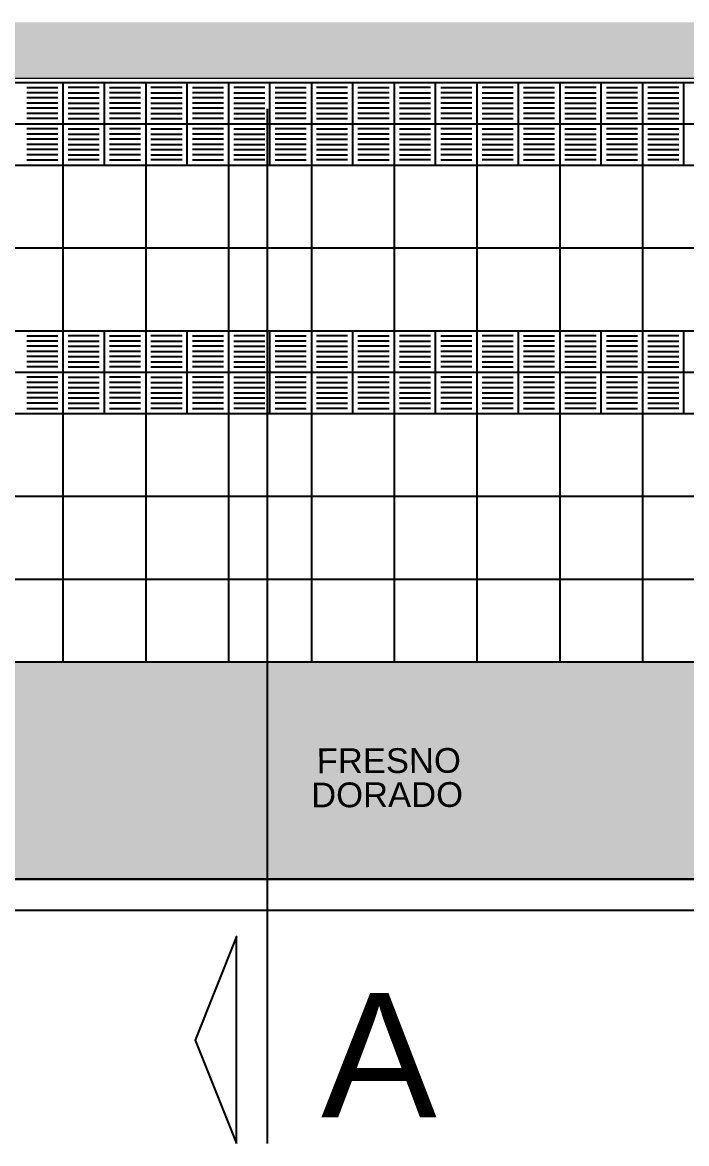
# Model space of a CAD drawing. Header units: inches. Extents: x -309 to 190, y -1585 to -1350.
# Drawn here: x -223.49 to -220.28, y -1424.54 to -1419.12 of the extents above; entities that cross this region are included whole.
import ezdxf
from ezdxf.enums import TextEntityAlignment as Align

# ---------------------------------------------------------------- set-up
doc = ezdxf.new("R2010")
doc.units = ezdxf.units.IN
doc.header["$MEASUREMENT"] = 0
doc.linetypes.add('CENTER2', pattern=[1.125, 0.75, -0.125, 0.125, -0.125])
doc.linetypes.add('HIDDEN', pattern=[0.375, 0.25, -0.125])
for name, color, linetype in [('10-TEXTO', 9, 'CONTINUOUS'), ('CIEGOS', 9, 'CONTINUOUS'), ('DET', 9, 'CONTINUOUS'), ('lm', 9, 'HIDDEN'), ('NO VIDENTES', 9, 'CONTINUOUS'), ('REVOQUE', 9, 'CONTINUOUS'), ('TEXT-MUROS', 9, 'CONTINUOUS'), ('V2', 9, 'CONTINUOUS')]:
    doc.layers.add(name, color=color, linetype=linetype)
doc.layers.add('MURO 27', color=9, linetype='CONTINUOUS', lineweight=9)
doc.styles.add('ARIAL', font='arial.ttf', dxfattribs={"height": 0.225})
doc.styles.add('ROMANS', font='arial.ttf')

msp = doc.modelspace()

# ---------------------------------------------------------------- hatches: boundary and pattern name
at = {"layer": 'DET'}
h = msp.add_hatch(dxfattribs=at)
h.set_pattern_fill('AR-CONC', color=256, scale=0.04, style=0)
h.set_pattern_definition([(50, (136.40562, -1134.24455), (0.28690407, -0.02510085), [0.03, -0.33]), (355, (136.40562, -1134.24455), (-0.05550053, 0.30087685), [0.024, -0.264]), (100.451444, (136.42953, -1134.24665), (0.23140354, 0.275776), [0.02549608, -0.28045684]), (46.1842, (136.40562, -1134.16455), (0.42689653, -0.0662077), [0.045, -0.495]), (96.63564, (136.4412, -1134.17007), (0.37386478, 0.38964744), [0.03824414, -0.4206855]), (351.18416, (136.4056, -1134.16455), (0.37386478, 0.38964744), [0.036, -0.396]), (21, (136.44562, -1134.18455), (0.23876282, -0.16104756), [0.03, -0.33]), (326, (136.44562, -1134.18455), (0.09732613, 0.29006002), [0.024, -0.264]), (71.451445, (136.46552, -1134.19797), (0.33608895, 0.12901246), [0.02549608, -0.28045684]), (37.5, (136.40562, -1134.24455), (0.004863942, 0.133157542), [0, -0.2608, 0, -0.268, 0, -0.265]), (7.5, (136.40562, -1134.24455), (0.105227815, 0.157764685), [0, -0.1528, 0, -0.2548, 0, -0.101]), (327.5, (136.31642, -1134.24455), (0.213528974, -0.009021949), [0, -0.1, 0, -0.312, 0, -0.414]), (317.5, (136.27642, -1134.24455), (0.23327447, 0.04004199), [0, -0.13, 0, -0.2072, 0, -0.294])])
h.paths.add_polyline_path([(-239.6918, -1422.2082), (-239.6918, -1423.2582), (-212.4918, -1423.2582), (-212.4918, -1422.2082)])
at = {"layer": 'MURO 27'}
h = msp.add_hatch(color=256, dxfattribs=at)
h.paths.add_polyline_path([(-206.8918, -1375.3082), (-211.4118, -1375.3082), (-211.4118, -1375.5782), (-208.6918, -1375.5782), (-208.6918, -1379.1682), (-208.4218, -1379.1682), (-208.4218, -1375.5782), (-206.8918, -1375.5782)])
h.paths.add_polyline_path([(-204.0482, -1375.6497), (-204.3067, -1375.5715), (-204.5294, -1376.3082), (-206.1218, -1376.3082), (-206.1218, -1375.3082), (-206.6218, -1375.3082), (-206.6218, -1375.5782), (-206.3918, -1375.5782), (-206.3918, -1376.3082), (-206.6218, -1376.3082), (-206.6218, -1375.9682), (-206.8918, -1375.9682), (-206.8918, -1378.8982), (-207.5818, -1378.8982), (-207.5818, -1379.1682), (-206.8918, -1379.1682), (-206.8918, -1378.9882), (-206.6218, -1378.9882), (-206.6218, -1376.5782), (-204.329, -1376.5782)])
h.paths.add_polyline_path([(-203.7499, -1375.4578), (-203.8281, -1375.7163), (-192.2851, -1379.2072), (-192.2851, -1379.1382), (-192.2261, -1378.943)])
h.paths.add_polyline_path([(-191.707, -1379.0999), (-191.7851, -1379.3584), (-184.6557, -1381.5145), (-184.5775, -1381.2561)])
h.paths.add_polyline_path([(-184.2118, -1381.8667), (-184.4818, -1381.8667), (-184.4818, -1383.6882), (-184.2118, -1383.6882)])
h.paths.add_polyline_path([(-184.2118, -1383.8882), (-184.4818, -1383.8882), (-184.4818, -1389.5882), (-184.2118, -1389.5882)])
h.paths.add_polyline_path([(-184.2118, -1389.7882), (-184.4818, -1389.7882), (-184.4818, -1395.4882), (-184.2118, -1395.4882)])
h.paths.add_polyline_path([(-184.2118, -1395.6882), (-184.4818, -1395.6882), (-184.4818, -1398.7382), (-184.2118, -1398.7382)])
h.paths.add_polyline_path([(-184.2118, -1399.9782), (-184.4818, -1399.9782), (-184.4818, -1401.2382), (-184.2118, -1401.2382)])
h.paths.add_polyline_path([(-184.2118, -1413.5382), (-184.4818, -1413.5382), (-184.4818, -1419.1182), (-184.2118, -1419.1182)])
h.paths.add_polyline_path([(-184.2118, -1410.6582), (-184.4818, -1410.6582), (-184.4818, -1410.8982), (-184.2118, -1410.8982)])
h.paths.add_polyline_path([(-199.2985, -1419.1182), (-206.0818, -1419.1182), (-206.0818, -1419.3882), (-199.2985, -1419.3882)])
h.paths.add_polyline_path([(-207.1218, -1419.1182), (-234.1018, -1419.1182), (-234.1018, -1419.3882), (-207.1218, -1419.3882)])
h.paths.add_polyline_path([(-192.0152, -1419.1182), (-198.7985, -1419.1182), (-198.7985, -1419.3882), (-192.0152, -1419.3882)])
h.paths.add_polyline_path([(-184.7118, -1419.1182), (-191.5152, -1419.1182), (-191.5152, -1419.3882), (-184.7118, -1419.3882)])
h.paths.add_polyline_path([(-234.3318, -1413.5382), (-234.6018, -1413.5382), (-234.6018, -1419.1182), (-234.3318, -1419.1182)])
h.paths.add_polyline_path([(-234.3318, -1407.6382), (-234.6018, -1407.6382), (-234.6018, -1413.0382), (-234.3318, -1413.0382)])
h.paths.add_polyline_path([(-234.3318, -1401.7382), (-234.6018, -1401.7382), (-234.6018, -1407.1382), (-234.3318, -1407.1382)])
h.paths.add_polyline_path([(-234.3318, -1398.0282), (-234.6018, -1398.0282), (-234.6018, -1401.2382), (-234.3318, -1401.2382)])
h.paths.add_polyline_path([(-234.3318, -1384.0382), (-234.6018, -1384.0382), (-234.6018, -1389.4382), (-234.3318, -1389.4382)])
h.paths.add_polyline_path([(-234.3318, -1389.9382), (-234.6018, -1389.9382), (-234.6018, -1395.3382), (-234.3318, -1395.3382)])
h.paths.add_polyline_path([(-234.3318, -1379.3782), (-234.6018, -1379.3782), (-234.6018, -1382.0482), (-234.3318, -1382.0482)])
h.paths.add_polyline_path([(-234.3318, -1382.5882), (-234.6018, -1382.5882), (-234.6018, -1383.5382), (-234.3318, -1383.5382)])
h.paths.add_polyline_path([(-206.6218, -1389.9382), (-206.8918, -1389.9382), (-206.8918, -1395.3382), (-206.6218, -1395.3382)])
h.paths.add_polyline_path([(-206.6218, -1384.0382), (-206.8918, -1384.0382), (-206.8918, -1389.4382), (-206.6218, -1389.4382)])
h.paths.add_polyline_path([(-206.6218, -1379.4882), (-206.8918, -1379.4882), (-206.8918, -1383.5382), (-206.6218, -1383.5382)])
h.paths.add_polyline_path([(-206.6218, -1398.0282), (-206.8918, -1398.0282), (-206.8918, -1401.2382), (-206.6218, -1401.2382)])
h.paths.add_polyline_path([(-206.6218, -1401.7382), (-206.8918, -1401.7382), (-206.8918, -1407.1382), (-206.6218, -1407.1382)])
h.paths.add_polyline_path([(-206.6218, -1407.6382), (-206.8918, -1407.6382), (-206.8918, -1407.7482), (-206.6218, -1407.7482)])

# ---------------------------------------------------------------- linework, layer by layer
at = {"layer": 'CIEGOS'}
for points in [[(-264.4918, -1419.4082), (-172.9718, -1419.4082)], [(-264.6577, -1419.8082), (-172.8062, -1419.8082)], [(-264.9895, -1420.6082), (-172.4742, -1420.6082)], [(-264.9895, -1420.6082), (-172.4742, -1420.6082)], [(-265.1553, -1421.0082), (-172.3084, -1421.0082)], [(-265.1553, -1421.0082), (-172.3084, -1421.0082)]]:
    msp.add_lwpolyline(points, dxfattribs=at)
at = {"layer": 'DET'}
for points in [[(-223.2918, -1419.4082), (-223.2918, -1422.2082)], [(-223.0918, -1419.8082), (-223.0918, -1419.4082)], [(-222.8918, -1419.4082), (-222.8918, -1422.2082)], [(-222.6918, -1419.8082), (-222.6918, -1419.4082)], [(-222.4918, -1419.4082), (-222.4918, -1422.2082)], [(-222.2918, -1419.8082), (-222.2918, -1419.4082)], [(-222.0918, -1419.4082), (-222.0918, -1422.2082)], [(-221.8918, -1419.8082), (-221.8918, -1419.4082)], [(-221.6918, -1419.4082), (-221.6918, -1422.2082)], [(-221.4918, -1419.8082), (-221.4918, -1419.4082)], [(-221.2918, -1419.4082), (-221.2918, -1422.2082)], [(-221.0918, -1419.8082), (-221.0918, -1419.4082)], [(-220.8918, -1419.4082), (-220.8918, -1422.2082)], [(-220.6918, -1419.8082), (-220.6918, -1419.4082)], [(-220.4918, -1419.4082), (-220.4918, -1422.2082)], [(-220.2918, -1419.8082), (-220.2918, -1419.4082)], [(-264.5748, -1419.6082), (-172.889, -1419.6082)], [(-264.8236, -1420.2082), (-172.6405, -1420.2082)], [(-264.8236, -1420.2082), (-172.6405, -1420.2082)], [(-223.0918, -1421.0082), (-223.0918, -1420.6082)], [(-222.6918, -1421.0082), (-222.6918, -1420.6082)], [(-222.2918, -1421.0082), (-222.2918, -1420.6082)], [(-221.8918, -1421.0082), (-221.8918, -1420.6082)], [(-221.4918, -1421.0082), (-221.4918, -1420.6082)], [(-221.0918, -1421.0082), (-221.0918, -1420.6082)], [(-220.6918, -1421.0082), (-220.6918, -1420.6082)], [(-220.2918, -1421.0082), (-220.2918, -1420.6082)], [(-265.0724, -1420.8082), (-172.3914, -1420.8082)], [(-265.0724, -1420.8082), (-172.3914, -1420.8082)], [(-265.3212, -1421.4082), (-172.1425, -1421.4082)], [(-265.3212, -1421.4082), (-172.1425, -1421.4082)], [(-265.4871, -1421.8082), (-171.9766, -1421.8082)], [(-265.4871, -1421.8082), (-171.9766, -1421.8082)], [(-265.653, -1422.2082), (-171.8107, -1422.2082)]]:
    msp.add_lwpolyline(points, dxfattribs=at)
at = {"layer": 'lm', "linetype": 'CENTER2'}
msp.add_line((-265.8046, -1419.4082), (-171.4579, -1419.4082), dxfattribs=at)
msp.add_line((-265.8046, -1419.4082), (-171.4579, -1419.4082), dxfattribs=at)
at = {"layer": 'MURO 27'}
msp.add_lwpolyline([(-234.6018, -1398.0282), (-234.6018, -1419.3882), (-206.6218, -1419.3882), (-206.6218, -1415.2582)], dxfattribs=at)
at = {"layer": 'NO VIDENTES'}
for p, q in [((-223.4668, -1419.4332), (-223.3168, -1419.4332)), ((-223.1168, -1419.4332), (-223.2668, -1419.4332)), ((-223.0668, -1419.4332), (-222.9168, -1419.4332)), ((-222.7168, -1419.4332), (-222.8668, -1419.4332)), ((-222.6668, -1419.4332), (-222.5168, -1419.4332)), ((-222.3168, -1419.4332), (-222.4668, -1419.4332)), ((-222.2668, -1419.4332), (-222.1168, -1419.4332)), ((-221.9168, -1419.4332), (-222.0668, -1419.4332)), ((-221.8668, -1419.4332), (-221.7168, -1419.4332)), ((-221.5168, -1419.4332), (-221.6668, -1419.4332)), ((-221.4668, -1419.4332), (-221.3168, -1419.4332)), ((-221.1168, -1419.4332), (-221.2668, -1419.4332)), ((-221.0668, -1419.4332), (-220.9168, -1419.4332)), ((-220.7168, -1419.4332), (-220.8668, -1419.4332)), ((-220.6668, -1419.4332), (-220.5168, -1419.4332)), ((-220.3168, -1419.4332), (-220.4668, -1419.4332)), ((-223.3168, -1419.4582), (-223.4668, -1419.4582)), ((-223.3168, -1419.4832), (-223.4668, -1419.4832)), ((-223.2668, -1419.4582), (-223.1168, -1419.4582)), ((-223.2668, -1419.4832), (-223.1168, -1419.4832)), ((-222.9168, -1419.4582), (-223.0668, -1419.4582)), ((-222.9168, -1419.4832), (-223.0668, -1419.4832)), ((-222.8668, -1419.4582), (-222.7168, -1419.4582)), ((-222.8668, -1419.4832), (-222.7168, -1419.4832)), ((-222.5168, -1419.4582), (-222.6668, -1419.4582)), ((-222.5168, -1419.4832), (-222.6668, -1419.4832)), ((-222.4668, -1419.4582), (-222.3168, -1419.4582)), ((-222.4668, -1419.4832), (-222.3168, -1419.4832)), ((-222.1168, -1419.4582), (-222.2668, -1419.4582)), ((-222.1168, -1419.4832), (-222.2668, -1419.4832)), ((-222.0668, -1419.4582), (-221.9168, -1419.4582)), ((-222.0668, -1419.4832), (-221.9168, -1419.4832)), ((-221.7168, -1419.4582), (-221.8668, -1419.4582)), ((-221.7168, -1419.4832), (-221.8668, -1419.4832)), ((-221.6668, -1419.4582), (-221.5168, -1419.4582)), ((-221.6668, -1419.4832), (-221.5168, -1419.4832)), ((-221.3168, -1419.4582), (-221.4668, -1419.4582)), ((-221.3168, -1419.4832), (-221.4668, -1419.4832)), ((-221.2668, -1419.4582), (-221.1168, -1419.4582)), ((-221.2668, -1419.4832), (-221.1168, -1419.4832)), ((-220.9168, -1419.4582), (-221.0668, -1419.4582)), ((-220.9168, -1419.4832), (-221.0668, -1419.4832)), ((-220.8668, -1419.4582), (-220.7168, -1419.4582)), ((-220.8668, -1419.4832), (-220.7168, -1419.4832)), ((-220.5168, -1419.4582), (-220.6668, -1419.4582)), ((-220.5168, -1419.4832), (-220.6668, -1419.4832)), ((-220.4668, -1419.4582), (-220.3168, -1419.4582)), ((-220.4668, -1419.4832), (-220.3168, -1419.4832)), ((-223.3168, -1419.5082), (-223.4668, -1419.5082)), ((-223.3168, -1419.5332), (-223.4668, -1419.5332)), ((-223.2668, -1419.5082), (-223.1168, -1419.5082)), ((-223.2668, -1419.5332), (-223.1168, -1419.5332)), ((-222.9168, -1419.5082), (-223.0668, -1419.5082)), ((-222.9168, -1419.5332), (-223.0668, -1419.5332)), ((-222.8668, -1419.5082), (-222.7168, -1419.5082)), ((-222.8668, -1419.5332), (-222.7168, -1419.5332)), ((-222.5168, -1419.5082), (-222.6668, -1419.5082)), ((-222.5168, -1419.5332), (-222.6668, -1419.5332)), ((-222.4668, -1419.5082), (-222.3168, -1419.5082)), ((-222.4668, -1419.5332), (-222.3168, -1419.5332)), ((-222.1168, -1419.5082), (-222.2668, -1419.5082)), ((-222.1168, -1419.5332), (-222.2668, -1419.5332)), ((-222.0668, -1419.5082), (-221.9168, -1419.5082)), ((-222.0668, -1419.5332), (-221.9168, -1419.5332)), ((-221.7168, -1419.5082), (-221.8668, -1419.5082)), ((-221.7168, -1419.5332), (-221.8668, -1419.5332)), ((-221.6668, -1419.5082), (-221.5168, -1419.5082)), ((-221.6668, -1419.5332), (-221.5168, -1419.5332)), ((-221.3168, -1419.5082), (-221.4668, -1419.5082)), ((-221.3168, -1419.5332), (-221.4668, -1419.5332)), ((-221.2668, -1419.5082), (-221.1168, -1419.5082)), ((-221.2668, -1419.5332), (-221.1168, -1419.5332)), ((-220.9168, -1419.5082), (-221.0668, -1419.5082)), ((-220.9168, -1419.5332), (-221.0668, -1419.5332)), ((-220.8668, -1419.5082), (-220.7168, -1419.5082)), ((-220.8668, -1419.5332), (-220.7168, -1419.5332)), ((-220.5168, -1419.5082), (-220.6668, -1419.5082)), ((-220.5168, -1419.5332), (-220.6668, -1419.5332)), ((-220.4668, -1419.5082), (-220.3168, -1419.5082)), ((-220.4668, -1419.5332), (-220.3168, -1419.5332)), ((-223.3168, -1419.5582), (-223.4668, -1419.5582)), ((-223.3168, -1419.5832), (-223.4668, -1419.5832)), ((-223.2668, -1419.5582), (-223.1168, -1419.5582)), ((-223.2668, -1419.5832), (-223.1168, -1419.5832)), ((-222.9168, -1419.5582), (-223.0668, -1419.5582)), ((-222.9168, -1419.5832), (-223.0668, -1419.5832)), ((-222.8668, -1419.5582), (-222.7168, -1419.5582)), ((-222.8668, -1419.5832), (-222.7168, -1419.5832)), ((-222.5168, -1419.5582), (-222.6668, -1419.5582)), ((-222.5168, -1419.5832), (-222.6668, -1419.5832)), ((-222.4668, -1419.5582), (-222.3168, -1419.5582)), ((-222.4668, -1419.5832), (-222.3168, -1419.5832)), ((-222.1168, -1419.5582), (-222.2668, -1419.5582)), ((-222.1168, -1419.5832), (-222.2668, -1419.5832)), ((-222.0668, -1419.5582), (-221.9168, -1419.5582)), ((-222.0668, -1419.5832), (-221.9168, -1419.5832)), ((-221.7168, -1419.5582), (-221.8668, -1419.5582)), ((-221.7168, -1419.5832), (-221.8668, -1419.5832)), ((-221.6668, -1419.5582), (-221.5168, -1419.5582)), ((-221.6668, -1419.5832), (-221.5168, -1419.5832)), ((-221.3168, -1419.5582), (-221.4668, -1419.5582)), ((-221.3168, -1419.5832), (-221.4668, -1419.5832)), ((-221.2668, -1419.5582), (-221.1168, -1419.5582)), ((-221.2668, -1419.5832), (-221.1168, -1419.5832)), ((-220.9168, -1419.5582), (-221.0668, -1419.5582)), ((-220.9168, -1419.5832), (-221.0668, -1419.5832)), ((-220.8668, -1419.5582), (-220.7168, -1419.5582)), ((-220.8668, -1419.5832), (-220.7168, -1419.5832)), ((-220.5168, -1419.5582), (-220.6668, -1419.5582)), ((-220.5168, -1419.5832), (-220.6668, -1419.5832)), ((-220.4668, -1419.5582), (-220.3168, -1419.5582)), ((-220.4668, -1419.5832), (-220.3168, -1419.5832)), ((-223.3168, -1419.6332), (-223.4668, -1419.6332)), ((-223.3168, -1419.6582), (-223.4668, -1419.6582)), ((-223.2668, -1419.6332), (-223.1168, -1419.6332)), ((-223.2668, -1419.6582), (-223.1168, -1419.6582)), ((-222.9168, -1419.6332), (-223.0668, -1419.6332)), ((-222.9168, -1419.6582), (-223.0668, -1419.6582)), ((-222.8668, -1419.6332), (-222.7168, -1419.6332)), ((-222.8668, -1419.6582), (-222.7168, -1419.6582)), ((-222.5168, -1419.6332), (-222.6668, -1419.6332)), ((-222.5168, -1419.6582), (-222.6668, -1419.6582)), ((-222.4668, -1419.6332), (-222.3168, -1419.6332)), ((-222.4668, -1419.6582), (-222.3168, -1419.6582)), ((-222.1168, -1419.6332), (-222.2668, -1419.6332)), ((-222.1168, -1419.6582), (-222.2668, -1419.6582)), ((-222.0668, -1419.6332), (-221.9168, -1419.6332)), ((-222.0668, -1419.6582), (-221.9168, -1419.6582)), ((-221.7168, -1419.6332), (-221.8668, -1419.6332)), ((-221.7168, -1419.6582), (-221.8668, -1419.6582)), ((-221.6668, -1419.6332), (-221.5168, -1419.6332)), ((-221.6668, -1419.6582), (-221.5168, -1419.6582)), ((-221.3168, -1419.6332), (-221.4668, -1419.6332)), ((-221.3168, -1419.6582), (-221.4668, -1419.6582)), ((-221.2668, -1419.6332), (-221.1168, -1419.6332)), ((-221.2668, -1419.6582), (-221.1168, -1419.6582)), ((-220.9168, -1419.6332), (-221.0668, -1419.6332)), ((-220.9168, -1419.6582), (-221.0668, -1419.6582)), ((-220.8668, -1419.6332), (-220.7168, -1419.6332)), ((-220.8668, -1419.6582), (-220.7168, -1419.6582)), ((-220.5168, -1419.6332), (-220.6668, -1419.6332)), ((-220.5168, -1419.6582), (-220.6668, -1419.6582)), ((-220.4668, -1419.6332), (-220.3168, -1419.6332)), ((-220.4668, -1419.6582), (-220.3168, -1419.6582)), ((-223.3168, -1419.6832), (-223.4668, -1419.6832)), ((-223.3168, -1419.7082), (-223.4668, -1419.7082)), ((-223.2668, -1419.6832), (-223.1168, -1419.6832)), ((-223.2668, -1419.7082), (-223.1168, -1419.7082)), ((-222.9168, -1419.6832), (-223.0668, -1419.6832)), ((-222.9168, -1419.7082), (-223.0668, -1419.7082)), ((-222.8668, -1419.6832), (-222.7168, -1419.6832)), ((-222.8668, -1419.7082), (-222.7168, -1419.7082)), ((-222.5168, -1419.6832), (-222.6668, -1419.6832)), ((-222.5168, -1419.7082), (-222.6668, -1419.7082)), ((-222.4668, -1419.6832), (-222.3168, -1419.6832)), ((-222.4668, -1419.7082), (-222.3168, -1419.7082)), ((-222.1168, -1419.6832), (-222.2668, -1419.6832)), ((-222.1168, -1419.7082), (-222.2668, -1419.7082)), ((-222.0668, -1419.6832), (-221.9168, -1419.6832)), ((-222.0668, -1419.7082), (-221.9168, -1419.7082)), ((-221.7168, -1419.6832), (-221.8668, -1419.6832)), ((-221.7168, -1419.7082), (-221.8668, -1419.7082)), ((-221.6668, -1419.6832), (-221.5168, -1419.6832)), ((-221.6668, -1419.7082), (-221.5168, -1419.7082)), ((-221.3168, -1419.6832), (-221.4668, -1419.6832)), ((-221.3168, -1419.7082), (-221.4668, -1419.7082)), ((-221.2668, -1419.6832), (-221.1168, -1419.6832)), ((-221.2668, -1419.7082), (-221.1168, -1419.7082)), ((-220.9168, -1419.6832), (-221.0668, -1419.6832)), ((-220.9168, -1419.7082), (-221.0668, -1419.7082)), ((-220.8668, -1419.6832), (-220.7168, -1419.6832)), ((-220.8668, -1419.7082), (-220.7168, -1419.7082)), ((-220.5168, -1419.6832), (-220.6668, -1419.6832)), ((-220.5168, -1419.7082), (-220.6668, -1419.7082)), ((-220.4668, -1419.6832), (-220.3168, -1419.6832)), ((-220.4668, -1419.7082), (-220.3168, -1419.7082)), ((-223.3168, -1419.7332), (-223.4668, -1419.7332)), ((-223.3168, -1419.7582), (-223.4668, -1419.7582)), ((-223.2668, -1419.7332), (-223.1168, -1419.7332)), ((-223.2668, -1419.7582), (-223.1168, -1419.7582)), ((-222.9168, -1419.7332), (-223.0668, -1419.7332)), ((-222.9168, -1419.7582), (-223.0668, -1419.7582)), ((-222.8668, -1419.7332), (-222.7168, -1419.7332)), ((-222.8668, -1419.7582), (-222.7168, -1419.7582)), ((-222.5168, -1419.7332), (-222.6668, -1419.7332)), ((-222.5168, -1419.7582), (-222.6668, -1419.7582)), ((-222.4668, -1419.7332), (-222.3168, -1419.7332)), ((-222.4668, -1419.7582), (-222.3168, -1419.7582)), ((-222.1168, -1419.7332), (-222.2668, -1419.7332)), ((-222.1168, -1419.7582), (-222.2668, -1419.7582)), ((-222.0668, -1419.7332), (-221.9168, -1419.7332)), ((-222.0668, -1419.7582), (-221.9168, -1419.7582)), ((-221.7168, -1419.7332), (-221.8668, -1419.7332)), ((-221.7168, -1419.7582), (-221.8668, -1419.7582)), ((-221.6668, -1419.7332), (-221.5168, -1419.7332)), ((-221.6668, -1419.7582), (-221.5168, -1419.7582)), ((-221.3168, -1419.7332), (-221.4668, -1419.7332)), ((-221.3168, -1419.7582), (-221.4668, -1419.7582)), ((-221.2668, -1419.7332), (-221.1168, -1419.7332)), ((-221.2668, -1419.7582), (-221.1168, -1419.7582)), ((-220.9168, -1419.7332), (-221.0668, -1419.7332)), ((-220.9168, -1419.7582), (-221.0668, -1419.7582)), ((-220.8668, -1419.7332), (-220.7168, -1419.7332)), ((-220.8668, -1419.7582), (-220.7168, -1419.7582)), ((-220.5168, -1419.7332), (-220.6668, -1419.7332)), ((-220.5168, -1419.7582), (-220.6668, -1419.7582)), ((-220.4668, -1419.7332), (-220.3168, -1419.7332)), ((-220.4668, -1419.7582), (-220.3168, -1419.7582)), ((-223.4668, -1419.7832), (-223.3168, -1419.7832)), ((-223.1168, -1419.7832), (-223.2668, -1419.7832)), ((-223.0668, -1419.7832), (-222.9168, -1419.7832)), ((-222.7168, -1419.7832), (-222.8668, -1419.7832)), ((-222.6668, -1419.7832), (-222.5168, -1419.7832)), ((-222.3168, -1419.7832), (-222.4668, -1419.7832)), ((-222.2668, -1419.7832), (-222.1168, -1419.7832)), ((-221.9168, -1419.7832), (-222.0668, -1419.7832)), ((-221.8668, -1419.7832), (-221.7168, -1419.7832)), ((-221.5168, -1419.7832), (-221.6668, -1419.7832)), ((-221.4668, -1419.7832), (-221.3168, -1419.7832)), ((-221.1168, -1419.7832), (-221.2668, -1419.7832)), ((-221.0668, -1419.7832), (-220.9168, -1419.7832)), ((-220.7168, -1419.7832), (-220.8668, -1419.7832)), ((-220.6668, -1419.7832), (-220.5168, -1419.7832)), ((-220.3168, -1419.7832), (-220.4668, -1419.7832)), ((-223.4668, -1420.6332), (-223.3168, -1420.6332)), ((-223.1168, -1420.6332), (-223.2668, -1420.6332)), ((-223.0668, -1420.6332), (-222.9168, -1420.6332)), ((-222.7168, -1420.6332), (-222.8668, -1420.6332)), ((-222.6668, -1420.6332), (-222.5168, -1420.6332)), ((-222.3168, -1420.6332), (-222.4668, -1420.6332)), ((-222.2668, -1420.6332), (-222.1168, -1420.6332)), ((-221.9168, -1420.6332), (-222.0668, -1420.6332)), ((-221.8668, -1420.6332), (-221.7168, -1420.6332)), ((-221.5168, -1420.6332), (-221.6668, -1420.6332)), ((-221.4668, -1420.6332), (-221.3168, -1420.6332)), ((-221.1168, -1420.6332), (-221.2668, -1420.6332)), ((-221.0668, -1420.6332), (-220.9168, -1420.6332)), ((-220.7168, -1420.6332), (-220.8668, -1420.6332)), ((-220.6668, -1420.6332), (-220.5168, -1420.6332)), ((-220.3168, -1420.6332), (-220.4668, -1420.6332)), ((-223.3168, -1420.6582), (-223.4668, -1420.6582)), ((-223.3168, -1420.6832), (-223.4668, -1420.6832)), ((-223.2668, -1420.6582), (-223.1168, -1420.6582)), ((-223.2668, -1420.6832), (-223.1168, -1420.6832)), ((-222.9168, -1420.6582), (-223.0668, -1420.6582)), ((-222.9168, -1420.6832), (-223.0668, -1420.6832)), ((-222.8668, -1420.6582), (-222.7168, -1420.6582)), ((-222.8668, -1420.6832), (-222.7168, -1420.6832)), ((-222.5168, -1420.6582), (-222.6668, -1420.6582)), ((-222.5168, -1420.6832), (-222.6668, -1420.6832)), ((-222.4668, -1420.6582), (-222.3168, -1420.6582)), ((-222.4668, -1420.6832), (-222.3168, -1420.6832)), ((-222.1168, -1420.6582), (-222.2668, -1420.6582)), ((-222.1168, -1420.6832), (-222.2668, -1420.6832)), ((-222.0668, -1420.6582), (-221.9168, -1420.6582)), ((-222.0668, -1420.6832), (-221.9168, -1420.6832)), ((-221.7168, -1420.6582), (-221.8668, -1420.6582)), ((-221.7168, -1420.6832), (-221.8668, -1420.6832)), ((-221.6668, -1420.6582), (-221.5168, -1420.6582)), ((-221.6668, -1420.6832), (-221.5168, -1420.6832)), ((-221.3168, -1420.6582), (-221.4668, -1420.6582)), ((-221.3168, -1420.6832), (-221.4668, -1420.6832)), ((-221.2668, -1420.6582), (-221.1168, -1420.6582)), ((-221.2668, -1420.6832), (-221.1168, -1420.6832)), ((-220.9168, -1420.6582), (-221.0668, -1420.6582)), ((-220.9168, -1420.6832), (-221.0668, -1420.6832)), ((-220.8668, -1420.6582), (-220.7168, -1420.6582)), ((-220.8668, -1420.6832), (-220.7168, -1420.6832)), ((-220.5168, -1420.6582), (-220.6668, -1420.6582)), ((-220.5168, -1420.6832), (-220.6668, -1420.6832)), ((-220.4668, -1420.6582), (-220.3168, -1420.6582)), ((-220.4668, -1420.6832), (-220.3168, -1420.6832)), ((-223.3168, -1420.7082), (-223.4668, -1420.7082)), ((-223.3168, -1420.7332), (-223.4668, -1420.7332)), ((-223.2668, -1420.7082), (-223.1168, -1420.7082)), ((-223.2668, -1420.7332), (-223.1168, -1420.7332)), ((-222.9168, -1420.7082), (-223.0668, -1420.7082)), ((-222.9168, -1420.7332), (-223.0668, -1420.7332)), ((-222.8668, -1420.7082), (-222.7168, -1420.7082)), ((-222.8668, -1420.7332), (-222.7168, -1420.7332)), ((-222.5168, -1420.7082), (-222.6668, -1420.7082)), ((-222.5168, -1420.7332), (-222.6668, -1420.7332)), ((-222.4668, -1420.7082), (-222.3168, -1420.7082)), ((-222.4668, -1420.7332), (-222.3168, -1420.7332)), ((-222.1168, -1420.7082), (-222.2668, -1420.7082)), ((-222.1168, -1420.7332), (-222.2668, -1420.7332)), ((-222.0668, -1420.7082), (-221.9168, -1420.7082)), ((-222.0668, -1420.7332), (-221.9168, -1420.7332)), ((-221.7168, -1420.7082), (-221.8668, -1420.7082)), ((-221.7168, -1420.7332), (-221.8668, -1420.7332)), ((-221.6668, -1420.7082), (-221.5168, -1420.7082)), ((-221.6668, -1420.7332), (-221.5168, -1420.7332)), ((-221.3168, -1420.7082), (-221.4668, -1420.7082)), ((-221.3168, -1420.7332), (-221.4668, -1420.7332)), ((-221.2668, -1420.7082), (-221.1168, -1420.7082)), ((-221.2668, -1420.7332), (-221.1168, -1420.7332)), ((-220.9168, -1420.7082), (-221.0668, -1420.7082)), ((-220.9168, -1420.7332), (-221.0668, -1420.7332)), ((-220.8668, -1420.7082), (-220.7168, -1420.7082)), ((-220.8668, -1420.7332), (-220.7168, -1420.7332)), ((-220.5168, -1420.7082), (-220.6668, -1420.7082)), ((-220.5168, -1420.7332), (-220.6668, -1420.7332)), ((-220.4668, -1420.7082), (-220.3168, -1420.7082)), ((-220.4668, -1420.7332), (-220.3168, -1420.7332)), ((-223.3168, -1420.7582), (-223.4668, -1420.7582)), ((-223.3168, -1420.7832), (-223.4668, -1420.7832)), ((-223.2668, -1420.7582), (-223.1168, -1420.7582)), ((-223.2668, -1420.7832), (-223.1168, -1420.7832)), ((-222.9168, -1420.7582), (-223.0668, -1420.7582)), ((-222.9168, -1420.7832), (-223.0668, -1420.7832)), ((-222.8668, -1420.7582), (-222.7168, -1420.7582)), ((-222.8668, -1420.7832), (-222.7168, -1420.7832)), ((-222.5168, -1420.7582), (-222.6668, -1420.7582)), ((-222.5168, -1420.7832), (-222.6668, -1420.7832)), ((-222.4668, -1420.7582), (-222.3168, -1420.7582)), ((-222.4668, -1420.7832), (-222.3168, -1420.7832)), ((-222.1168, -1420.7582), (-222.2668, -1420.7582)), ((-222.1168, -1420.7832), (-222.2668, -1420.7832)), ((-222.0668, -1420.7582), (-221.9168, -1420.7582)), ((-222.0668, -1420.7832), (-221.9168, -1420.7832)), ((-221.7168, -1420.7582), (-221.8668, -1420.7582)), ((-221.7168, -1420.7832), (-221.8668, -1420.7832)), ((-221.6668, -1420.7582), (-221.5168, -1420.7582)), ((-221.6668, -1420.7832), (-221.5168, -1420.7832)), ((-221.3168, -1420.7582), (-221.4668, -1420.7582)), ((-221.3168, -1420.7832), (-221.4668, -1420.7832)), ((-221.2668, -1420.7582), (-221.1168, -1420.7582)), ((-221.2668, -1420.7832), (-221.1168, -1420.7832)), ((-220.9168, -1420.7582), (-221.0668, -1420.7582)), ((-220.9168, -1420.7832), (-221.0668, -1420.7832)), ((-220.8668, -1420.7582), (-220.7168, -1420.7582)), ((-220.8668, -1420.7832), (-220.7168, -1420.7832)), ((-220.5168, -1420.7582), (-220.6668, -1420.7582)), ((-220.5168, -1420.7832), (-220.6668, -1420.7832)), ((-220.4668, -1420.7582), (-220.3168, -1420.7582)), ((-220.4668, -1420.7832), (-220.3168, -1420.7832)), ((-223.3168, -1420.8332), (-223.4668, -1420.8332)), ((-223.2668, -1420.8332), (-223.1168, -1420.8332)), ((-222.9168, -1420.8332), (-223.0668, -1420.8332)), ((-222.8668, -1420.8332), (-222.7168, -1420.8332)), ((-222.5168, -1420.8332), (-222.6668, -1420.8332)), ((-222.4668, -1420.8332), (-222.3168, -1420.8332)), ((-222.1168, -1420.8332), (-222.2668, -1420.8332)), ((-222.0668, -1420.8332), (-221.9168, -1420.8332)), ((-221.7168, -1420.8332), (-221.8668, -1420.8332)), ((-221.6668, -1420.8332), (-221.5168, -1420.8332)), ((-221.3168, -1420.8332), (-221.4668, -1420.8332)), ((-221.2668, -1420.8332), (-221.1168, -1420.8332)), ((-220.9168, -1420.8332), (-221.0668, -1420.8332)), ((-220.8668, -1420.8332), (-220.7168, -1420.8332)), ((-220.5168, -1420.8332), (-220.6668, -1420.8332)), ((-220.4668, -1420.8332), (-220.3168, -1420.8332)), ((-223.3168, -1420.8582), (-223.4668, -1420.8582)), ((-223.3168, -1420.8832), (-223.4668, -1420.8832)), ((-223.3168, -1420.9082), (-223.4668, -1420.9082)), ((-223.2668, -1420.8582), (-223.1168, -1420.8582)), ((-223.2668, -1420.8832), (-223.1168, -1420.8832)), ((-223.2668, -1420.9082), (-223.1168, -1420.9082)), ((-222.9168, -1420.8582), (-223.0668, -1420.8582)), ((-222.9168, -1420.8832), (-223.0668, -1420.8832)), ((-222.9168, -1420.9082), (-223.0668, -1420.9082)), ((-222.8668, -1420.8582), (-222.7168, -1420.8582)), ((-222.8668, -1420.8832), (-222.7168, -1420.8832)), ((-222.8668, -1420.9082), (-222.7168, -1420.9082)), ((-222.5168, -1420.8582), (-222.6668, -1420.8582)), ((-222.5168, -1420.8832), (-222.6668, -1420.8832)), ((-222.5168, -1420.9082), (-222.6668, -1420.9082)), ((-222.4668, -1420.8582), (-222.3168, -1420.8582)), ((-222.4668, -1420.8832), (-222.3168, -1420.8832)), ((-222.4668, -1420.9082), (-222.3168, -1420.9082)), ((-222.1168, -1420.8582), (-222.2668, -1420.8582)), ((-222.1168, -1420.8832), (-222.2668, -1420.8832)), ((-222.1168, -1420.9082), (-222.2668, -1420.9082)), ((-222.0668, -1420.8582), (-221.9168, -1420.8582)), ((-222.0668, -1420.8832), (-221.9168, -1420.8832)), ((-222.0668, -1420.9082), (-221.9168, -1420.9082)), ((-221.7168, -1420.8582), (-221.8668, -1420.8582)), ((-221.7168, -1420.8832), (-221.8668, -1420.8832)), ((-221.7168, -1420.9082), (-221.8668, -1420.9082)), ((-221.6668, -1420.8582), (-221.5168, -1420.8582)), ((-221.6668, -1420.8832), (-221.5168, -1420.8832)), ((-221.6668, -1420.9082), (-221.5168, -1420.9082)), ((-221.3168, -1420.8582), (-221.4668, -1420.8582)), ((-221.3168, -1420.8832), (-221.4668, -1420.8832)), ((-221.3168, -1420.9082), (-221.4668, -1420.9082)), ((-221.2668, -1420.8582), (-221.1168, -1420.8582)), ((-221.2668, -1420.8832), (-221.1168, -1420.8832)), ((-221.2668, -1420.9082), (-221.1168, -1420.9082)), ((-220.9168, -1420.8582), (-221.0668, -1420.8582)), ((-220.9168, -1420.8832), (-221.0668, -1420.8832)), ((-220.9168, -1420.9082), (-221.0668, -1420.9082)), ((-220.8668, -1420.8582), (-220.7168, -1420.8582)), ((-220.8668, -1420.8832), (-220.7168, -1420.8832)), ((-220.8668, -1420.9082), (-220.7168, -1420.9082)), ((-220.5168, -1420.8582), (-220.6668, -1420.8582)), ((-220.5168, -1420.8832), (-220.6668, -1420.8832)), ((-220.5168, -1420.9082), (-220.6668, -1420.9082)), ((-220.4668, -1420.8582), (-220.3168, -1420.8582)), ((-220.4668, -1420.8832), (-220.3168, -1420.8832)), ((-220.4668, -1420.9082), (-220.3168, -1420.9082)), ((-223.3168, -1420.9332), (-223.4668, -1420.9332)), ((-223.3168, -1420.9582), (-223.4668, -1420.9582)), ((-223.2668, -1420.9332), (-223.1168, -1420.9332)), ((-223.2668, -1420.9582), (-223.1168, -1420.9582)), ((-222.9168, -1420.9332), (-223.0668, -1420.9332)), ((-222.9168, -1420.9582), (-223.0668, -1420.9582)), ((-222.8668, -1420.9332), (-222.7168, -1420.9332)), ((-222.8668, -1420.9582), (-222.7168, -1420.9582)), ((-222.5168, -1420.9332), (-222.6668, -1420.9332)), ((-222.5168, -1420.9582), (-222.6668, -1420.9582)), ((-222.4668, -1420.9332), (-222.3168, -1420.9332)), ((-222.4668, -1420.9582), (-222.3168, -1420.9582)), ((-222.1168, -1420.9332), (-222.2668, -1420.9332)), ((-222.1168, -1420.9582), (-222.2668, -1420.9582)), ((-222.0668, -1420.9332), (-221.9168, -1420.9332)), ((-222.0668, -1420.9582), (-221.9168, -1420.9582)), ((-221.7168, -1420.9332), (-221.8668, -1420.9332)), ((-221.7168, -1420.9582), (-221.8668, -1420.9582)), ((-221.6668, -1420.9332), (-221.5168, -1420.9332)), ((-221.6668, -1420.9582), (-221.5168, -1420.9582)), ((-221.3168, -1420.9332), (-221.4668, -1420.9332)), ((-221.3168, -1420.9582), (-221.4668, -1420.9582)), ((-221.2668, -1420.9332), (-221.1168, -1420.9332)), ((-221.2668, -1420.9582), (-221.1168, -1420.9582)), ((-220.9168, -1420.9332), (-221.0668, -1420.9332)), ((-220.9168, -1420.9582), (-221.0668, -1420.9582)), ((-220.8668, -1420.9332), (-220.7168, -1420.9332)), ((-220.8668, -1420.9582), (-220.7168, -1420.9582)), ((-220.5168, -1420.9332), (-220.6668, -1420.9332)), ((-220.5168, -1420.9582), (-220.6668, -1420.9582)), ((-220.4668, -1420.9332), (-220.3168, -1420.9332)), ((-220.4668, -1420.9582), (-220.3168, -1420.9582)), ((-223.4668, -1420.9832), (-223.3168, -1420.9832)), ((-223.1168, -1420.9832), (-223.2668, -1420.9832)), ((-223.0668, -1420.9832), (-222.9168, -1420.9832)), ((-222.7168, -1420.9832), (-222.8668, -1420.9832)), ((-222.6668, -1420.9832), (-222.5168, -1420.9832)), ((-222.3168, -1420.9832), (-222.4668, -1420.9832)), ((-222.2668, -1420.9832), (-222.1168, -1420.9832)), ((-221.9168, -1420.9832), (-222.0668, -1420.9832)), ((-221.8668, -1420.9832), (-221.7168, -1420.9832)), ((-221.5168, -1420.9832), (-221.6668, -1420.9832)), ((-221.4668, -1420.9832), (-221.3168, -1420.9832)), ((-221.1168, -1420.9832), (-221.2668, -1420.9832)), ((-221.0668, -1420.9832), (-220.9168, -1420.9832)), ((-220.7168, -1420.9832), (-220.8668, -1420.9832)), ((-220.6668, -1420.9832), (-220.5168, -1420.9832)), ((-220.3168, -1420.9832), (-220.4668, -1420.9832))]:
    msp.add_line(p, q, dxfattribs=at)
at = {"layer": 'REVOQUE'}
msp.add_lwpolyline([(-234.6218, -1398.0082), (-234.6218, -1419.4082), (-206.6018, -1419.4082)], dxfattribs=at)
at = {"layer": 'TEXT-MUROS'}
for points in [[(-222.3034, -1424.536), (-222.3034, -1419.536)], [(-222.4534, -1424.536), (-222.4534, -1423.536), (-222.6534, -1424.036), (-222.4534, -1424.536)]]:
    msp.add_lwpolyline(points, dxfattribs=at)
at = {"layer": 'V2'}
for points in [[(-272.7318, -1415.4082, 0.414214), (-264.7318, -1423.4082), (-172.7318, -1423.4082, 0.414214), (-164.7318, -1415.4082), (-164.7318, -1390.4819, 0.330583), (-171.8369, -1380.9101), (-202.5175, -1371.6307, 0.073558), (-204.8335, -1371.2882), (-264.7318, -1371.2882, 0.414214), (-272.7318, -1379.2882)], [(-272.5818, -1415.4082, 0.414214), (-264.7318, -1423.2582), (-172.7318, -1423.2582, 0.414214), (-164.8818, -1415.4082), (-164.8818, -1390.4819, 0.330583), (-171.8803, -1381.0537), (-202.5609, -1371.7743, 0.073558), (-204.8335, -1371.4382), (-264.7318, -1371.4382, 0.414214), (-272.5818, -1379.2882)]]:
    msp.add_lwpolyline(points, format="xyb", close=True, dxfattribs=at)
msp.add_lwpolyline([(-239.6918, -1422.2082), (-212.4918, -1422.2082), (-212.4918, -1423.2582), (-239.6918, -1423.2582)], close=True, dxfattribs=at)

# ---------------------------------------------------------------- texts
at = {"layer": '10-TEXTO', "style": 'ROMANS'}
for s, p in [('FRESNO', (-222.0661, -1422.7464)), ('DORADO', (-222.0929, -1422.9113))]:
    msp.add_text(s, height=0.1197, rotation=0.191, dxfattribs=at).set_placement(p)
at = {"layer": 'TEXT-MUROS', "style": 'ARIAL'}
msp.add_text('A', height=0.6, dxfattribs=at).set_placement((-221.7655, -1424.4089), align=Align.CENTER)

doc.saveas('drawing.dxf')
